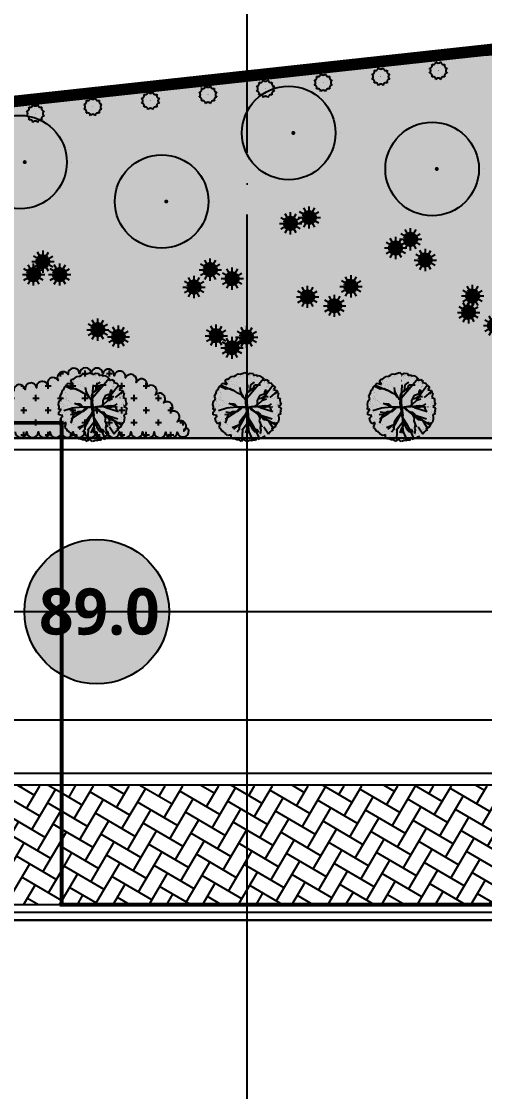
# Model space of a CAD drawing. Header units: millimetres. Extents: x 0 to 190005487, y 0 to 455456909.
# Drawn here: x 143827 to 155826, y 137342 to 165098 of the extents above; entities that cross this region are included whole.
import ezdxf
from ezdxf.enums import TextEntityAlignment as Align
from ezdxf.xclip import XClip

# ---------------------------------------------------------------- set-up
doc = ezdxf.new("R2010")
doc.units = ezdxf.units.MM
doc.header["$LTSCALE"] = 800
doc.header["$MEASUREMENT"] = 0
doc.header["$XCLIPFRAME"] = 0
for name, pattern in [('CEN', [62, 60, -1, 0, -1]), ('DOT2', [0.125, 0, -0.125]), ('HID', [2, 1.1, -0.9]), ('XREF_BASE$0$PHANTOM', [63.5, 31.75, -6.35, 6.35, -6.35, 6.35, -6.35]), ('XREF_BASE$0$PHANTOMX2', [5, 2.5, -0.5, 0.5, -0.5, 0.5, -0.5])]:
    doc.linetypes.add(name, pattern=pattern)
doc.layers.get('0').update_dxf_attribs({"linetype": 'CONTINUOUS'})
doc.layers.get('Defpoints').update_dxf_attribs({"color": 153, "linetype": 'CONTINUOUS'})
for name, color, linetype in [('0-녹지', 71, 'CONTINUOUS'), ('1-1CON', 35, 'CONTINUOUS'), ('_관목_Out', 7, 'CONTINUOUS'), ('_관목_Plant', 76, 'CONTINUOUS'), ('_교목_Plant', 90, 'CONTINUOUS'), ('A-ANNO-TEXT2', 3, 'CONTINUOUS'), ('A-FLOR-PFIX', 6, 'CONTINUOUS'), ('A-조적해치', 8, 'CONTINUOUS'), ('CE-SLOP-FILL', 1, 'CONTINUOUS'), ('CEN', 1, 'CEN'), ('LSMD_CONT_LDREG_41500', 1, 'CONTINUOUS'), ('tc-2', 252, 'CONTINUOUS'), ('TEXT', 6, 'CONTINUOUS'), ('WID', 4, 'CONTINUOUS'), ('XREF_BASE$0$CE_PROPERTY LINE', 2, 'XREF_BASE$0$PHANTOM'), ('XREF_BASE$0$성토옹벽', 6, 'CONTINUOUS'), ('도로레벨', 5, 'CONTINUOUS'), ('사업부지', 7, 'CONTINUOUS'), ('성토옹벽', 6, 'CONTINUOUS'), ('지하2층외벽선', 6, 'CONTINUOUS')]:
    doc.layers.add(name, color=color, linetype=linetype)
doc.styles.add('SH_대대리576', font='NanumGothicBold.ttf')
pattern_1 = [(59.62512505, (-197428128.22, -418529398.62), (-142.83199963, 547.356392), [1200, -400]), (149.62512505, (-197427925.96, -418529053.53), (-142.83199963, 547.356392), [1200, -400])]

# ---------------------------------------------------------------- blocks, each defined once
blk = doc.blocks.new('G$C940A8A8A')
at = {"layer": 'LSMD_CONT_LDREG_41500', "color": 1, "linetype": 'Continuous', "const_width": 300, "flags": 128}
blk.add_lwpolyline([(142885, 66413), (152606, 122087), (144785, 119579), (143421, 121130), (137727, 124230), (130217, 126970), (123087, 133510), (108147, 137630), (87787, 140640), (75957, 139800), (74927, 144400), (66787, 156160), (47607, 165750), (36878, 161359), (29518, 161359), (25251, 162513), (21834, 161660), (14411, 163566), (13684, 162297), (13684, 140689), (13684, 131660)], dxfattribs=at)
blk = doc.blocks.new('현황측량 지적')
at = {"rotation": 14.62512504690287}
blk.add_blockref('G$C940A8A8A', (-38193, -154447), dxfattribs=at)
blk = doc.blocks.new('대지현황레벨1')
at = {"layer": 'Defpoints', "color": 6}
blk.add_lwpolyline([(83289, -54110), (78638, 2214), (71704, -2187), (69992, -1031), (63700, 531), (55741, 1286), (47191, 5814), (31695, 6028), (11235, 3800), (0, 0), (-2158, 4191), (-13004, 13515), (-33984, 17951)], dxfattribs=at)
blk = doc.blocks.new('G$C0DE8C9DA')
at = {"layer": 'A-FLOR-PFIX'}
blk.add_line((91100, 14900), (23700, 14900), dxfattribs=at)
blk = doc.blocks.new('A$C61401735')
at = {"layer": '1-1CON', "color": 251, "linetype": 'Continuous', "elevation": 89000}
blk.add_lwpolyline([(84461, 144671), (84439, 144672)], dxfattribs=at)
at = {"layer": 'CE-SLOP-FILL', "color": 251}
for p, q in [((90438, 145469), (90441, 145448)), ((91034, 145536), (91039, 145494)), ((91631, 145601), (91638, 145540))]:
    blk.add_line(p, q, dxfattribs=at)
at = {"layer": 'CE-SLOP-FILL', "color": 251, "linetype": 'ByBlock', "flags": 128}
blk.add_lwpolyline([(144048, 136424), (143560, 142330), (136626, 137929), (134914, 139085), (128622, 140647), (120664, 141402), (112113, 145930), (96617, 146144), (76157, 143916), (64922, 140116), (62764, 144307), (51919, 153630), (30939, 158067), (16778, 147441), (12496, 138580), (8170, 126494), (4443, 125252), (6722, 116516)], dxfattribs=at)
at = {"layer": 'CE-SLOP-FILL', "color": 251}
for points in [[(89842, 145406), (96617, 146144), (109102, 145971), (114778, 141342), (114778, 141342), (120636, 136563)], [(120636, 136563), (114778, 136563), (111565, 139225), (104604, 144978), (96631, 145687), (89842, 145406)]]:
    blk.add_lwpolyline(points, dxfattribs=at)
blk = doc.blocks.new('A$C53055D6E')
at = {"layer": 'XREF_BASE$0$CE_PROPERTY LINE', "color": 8, "linetype": 'XREF_BASE$0$PHANTOMX2', "ltscale": 3, "flags": 128}
blk.add_lwpolyline([(24653, 158067), (15380, 151109), (8259, 149251), (3838, 149290), (748, 147602), (-6916, 147572), (-7299, 146160), (-1843, 125252), (436, 116516), (2171, 109870), (5326, 104706), (5798, 96717), (3940, 88655), (43, 76541), (81, 64279), (3722, 52297), (8342, 45951), (24954, 35648), (27528, 32946), (33205, 26984), (45785, 19196), (55262, 14961), (63842, 9900), (67943, 799), (71065, 403), (74495, 0), (71416, 11497), (72509, 16027), (80907, 20283), (84381, 29814), (86654, 26118), (86417, 19281), (94182, 16961), (94474, 13223), (94701, 13128), (143072, 50641), (145797, 73715), (141926, 86006), (137274, 142330), (130340, 137929), (128629, 139085), (122336, 140647), (114378, 141402), (105827, 145930), (90331, 146144), (69871, 143916), (58636, 140116), (56478, 144307), (45633, 153630)], close=True, dxfattribs=at)
blk = doc.blocks.new('XREF_BASE$0$A$C5E376D50')
at = {"layer": 'Defpoints', "linetype": 'Continuous', "flags": 128}
blk.add_lwpolyline([(359200, 258788), (354548, 315113), (347614, 310711), (345903, 311867), (339610, 313429), (331652, 314184), (323101, 318712), (307605, 318926), (287145, 316698), (275910, 312898), (273752, 317089), (262907, 326413), (241927, 330849), (227766, 320223), (223487, 311370)], dxfattribs=at)
blk = doc.blocks.new('XREF_BASE$0$A$C3CBC0631')
at = {"layer": 'XREF_BASE$0$CE_PROPERTY LINE', "color": 8, "linetype": 'XREF_BASE$0$PHANTOMX2', "ltscale": 3, "flags": 128}
blk.add_lwpolyline([(24653, 158067), (15380, 151109), (8259, 149251), (3838, 149290), (748, 147602), (-6916, 147572), (-7299, 146160), (-1843, 125252), (436, 116516), (2171, 109870), (5326, 104706), (5798, 96717), (3940, 88655), (43, 76542), (81, 64279), (3722, 52297), (8342, 45951), (24954, 35648), (27528, 32946), (33205, 26984), (45785, 19196), (55262, 14961), (63842, 9900), (67943, 799), (71065, 403), (74495, 0), (71416, 11497), (72509, 16027), (80907, 20283), (84381, 29814), (86654, 26118), (86417, 19281), (94182, 16961), (94474, 13223), (94701, 13128), (143072, 50641), (145797, 73715), (141926, 86006), (137274, 142330), (130340, 137929), (128629, 139085), (122336, 140647), (114378, 141402), (105828, 145930), (90331, 146144), (69871, 143916), (58636, 140116), (56478, 144307), (45633, 153630)], close=True, dxfattribs=at)
blk = doc.blocks.new('TL000015_0')
at = {"color": 0}
for p, q in [((-0.256, 0.634), (-0.223, 0.655)), ((-0.223, 0.655), (-0.182, 0.679)), ((-0.182, 0.679), (-0.138, 0.675)), ((-0.138, 0.675), (-0.079, 0.692)), ((-0.079, 0.692), (-0.042, 0.707)), ((-0.042, 0.707), (0.008, 0.666)), ((0.008, 0.666), (0.058, 0.697)), ((0.058, 0.697), (0.121, 0.686)), ((0.121, 0.686), (0.134, 0.647)), ((0.134, 0.647), (0.177, 0.662)), ((0.177, 0.662), (0.214, 0.642)), ((-0.562, 0.414), (-0.536, 0.436)), ((-0.536, 0.436), (-0.519, 0.466)), ((-0.275, 0.337), (-0.53, 0.447)), ((-0.519, 0.466), (-0.486, 0.49)), ((-0.486, 0.49), (-0.401, 0.463)), ((-0.441, 0.534), (-0.419, 0.573)), ((-0.401, 0.463), (-0.441, 0.534)), ((-0.419, 0.573), (-0.386, 0.575)), ((-0.386, 0.575), (-0.358, 0.59)), ((-0.358, 0.59), (-0.317, 0.629)), ((-0.317, 0.629), (-0.256, 0.634)), ((-0.007, 0.185), (0.344, 0.601)), ((0.011, 0.461), (0, 0.33)), ((0.062, 0.338), (0.079, 0.456)), ((0.079, 0.456), (0.152, 0.515)), ((0.13, 0.387), (0.16, 0.458)), ((0.16, 0.458), (0.275, 0.458)), ((0.214, 0.642), (0.23, 0.649)), ((0.23, 0.649), (0.262, 0.64)), ((0.262, 0.64), (0.304, 0.616)), ((0.304, 0.616), (0.312, 0.601)), ((0.312, 0.601), (0.34, 0.547)), ((0.34, 0.547), (0.386, 0.568)), ((0.386, 0.568), (0.441, 0.534)), ((0.398, 0.291), (0.523, 0.452)), ((0.441, 0.534), (0.423, 0.506)), ((0.423, 0.506), (0.493, 0.49)), ((0.493, 0.49), (0.502, 0.466)), ((0.502, 0.466), (0.567, 0.41)), ((-0.66, 0.227), (-0.63, 0.277)), ((-0.636, 0.172), (-0.66, 0.227)), ((-0.63, 0.277), (-0.61, 0.344)), ((-0.61, 0.344), (-0.584, 0.362)), ((-0.584, 0.362), (-0.562, 0.414)), ((-0.431, 0.373), (-0.541, 0.426)), ((-0.35, 0.38), (-0.431, 0.373)), ((-0.249, 0.328), (-0.35, 0.38)), ((-0.183, 0.292), (-0.249, 0.328)), ((-0.11, 0.253), (-0.183, 0.292)), ((-0.132, 0.338), (-0.142, 0.402)), ((-0.137, 0.324), (-0.076, 0.214)), ((-0.097, 0.228), (-0.132, 0.338)), ((-0.044, 0.179), (-0.097, 0.228)), ((-0.017, 0.235), (0.01, 0.306)), ((-0.009, 0.16), (-0.017, 0.235)), ((0, 0.33), (-0.008, 0.158)), ((0.01, 0.306), (0.062, 0.338)), ((0.04, 0.326), (0.13, 0.387)), ((0.117, 0.332), (0.135, 0.396)), ((0.211, 0.14), (0.268, 0.25)), ((0.268, 0.25), (0.348, 0.275)), ((0.307, 0.196), (0.341, 0.221)), ((0.312, 0.148), (0.398, 0.291)), ((0.341, 0.221), (0.429, 0.223)), ((0.348, 0.275), (0.419, 0.338)), ((0.361, 0.316), (0.388, 0.36)), ((0.363, 0.284), (0.361, 0.316)), ((0.466, 0.204), (0.612, 0.321)), ((0.567, 0.41), (0.536, 0.359)), ((0.536, 0.359), (0.604, 0.34)), ((0.582, 0.281), (0.588, 0.276)), ((0.604, 0.34), (0.615, 0.312)), ((0.615, 0.312), (0.639, 0.281)), ((0.639, 0.281), (0.617, 0.198)), ((-0.689, 0.059), (-0.682, 0.101)), ((-0.68, 0.018), (-0.689, 0.059)), ((-0.686, -0.042), (-0.68, 0.018)), ((-0.682, 0.101), (-0.673, 0.133)), ((-0.673, 0.133), (-0.636, 0.172)), ((-0.203, 0.006), (-0.413, -0.015)), ((-0.208, 0.017), (-0.368, 0.079)), ((-0.254, 0.066), (-0.342, 0.066)), ((-0.215, 0.017), (-0.254, 0.066)), ((-0.076, 0.214), (-0.044, 0.182)), ((0.267, -0.003), (0.19, 0.02)), ((0.192, 0.017), (0.297, 0.03)), ((0.312, 0.148), (0.204, 0.045)), ((0.211, 0.044), (0.211, 0.14)), ((0.228, 0.174), (0.307, 0.196)), ((0.267, -0.003), (0.449, 0.016)), ((0.297, 0.03), (0.358, 0.04)), ((0.312, 0.148), (0.396, 0.174)), ((0.358, 0.04), (0.495, 0.008)), ((0.402, 0.03), (0.461, 0.047)), ((0.461, 0.047), (0.495, 0.071)), ((0.461, 0.01), (0.491, -0.068)), ((0.617, 0.198), (0.671, 0.181)), ((0.629, 0.042), (0.627, 0.039)), ((0.691, 0.068), (0.635, 0.018)), ((0.635, 0.018), (0.689, -0.01)), ((0.671, 0.181), (0.667, 0.157)), ((0.667, 0.157), (0.669, 0.101)), ((0.669, 0.101), (0.691, 0.068)), ((-0.638, -0.038), (-0.686, -0.042)), ((-0.682, -0.095), (-0.638, -0.038)), ((-0.682, -0.147), (-0.682, -0.095)), ((-0.602, -0.161), (-0.682, -0.147)), ((-0.645, -0.219), (-0.602, -0.161)), ((-0.406, -0.014), (-0.58, -0.066)), ((-0.262, -0.123), (-0.45, -0.147)), ((-0.278, -0.133), (-0.443, -0.238)), ((-0.328, -0.112), (-0.428, -0.093)), ((-0.379, -0.144), (-0.418, -0.227)), ((-0.293, -0.088), (-0.379, -0.144)), ((-0.203, -0.09), (-0.293, -0.088)), ((-0.262, -0.123), (-0.278, -0.133)), ((-0.262, -0.123), (-0.138, -0.022)), ((-0.112, -0.012), (-0.203, -0.09)), ((-0.026, -0.149), (-0.173, -0.422)), ((-0.138, -0.022), (-0.123, -0.003)), ((-0.029, -0.144), (-0.093, -0.218)), ((0.014, -0.17), (0.023, -0.261)), ((0.017, -0.199), (0.114, -0.355)), ((0.018, -0.171), (0.047, -0.291)), ((0.111, -0.051), (0.152, -0.083)), ((0.213, -0.129), (0.113, -0.055)), ((0.152, -0.083), (0.226, -0.098)), ((0.199, -0.095), (0.258, -0.218)), ((0.213, -0.129), (0.246, -0.15)), ((0.226, -0.098), (0.25, -0.122)), ((0.239, -0.145), (0.51, -0.229)), ((0.246, -0.15), (0.384, -0.229)), ((0.25, -0.122), (0.295, -0.191)), ((0.267, -0.003), (0.524, -0.08)), ((0.295, -0.191), (0.339, -0.245)), ((0.676, -0.138), (0.633, -0.15)), ((0.633, -0.15), (0.643, -0.202)), ((0.643, -0.202), (0.641, -0.243)), ((0.682, -0.08), (0.671, -0.083)), ((0.671, -0.083), (0.676, -0.138)), ((0.689, -0.01), (0.676, -0.051)), ((0.676, -0.051), (0.682, -0.08)), ((-0.632, -0.286), (-0.645, -0.219)), ((-0.597, -0.334), (-0.632, -0.286)), ((-0.534, -0.306), (-0.597, -0.334)), ((-0.562, -0.406), (-0.534, -0.306)), ((-0.53, -0.434), (-0.562, -0.406)), ((-0.411, -0.223), (-0.443, -0.318)), ((-0.154, -0.352), (-0.301, -0.416)), ((-0.101, -0.289), (-0.273, -0.448)), ((-0.149, -0.298), (-0.156, -0.445)), ((-0.093, -0.218), (-0.149, -0.298)), ((0.022, -0.306), (-0.105, -0.469)), ((0.025, -0.401), (-0.002, -0.443)), ((0.023, -0.261), (0.018, -0.518)), ((0.047, -0.291), (0.025, -0.391)), ((0.025, -0.391), (0.035, -0.497)), ((0.05, -0.316), (0.108, -0.445)), ((0.099, -0.418), (0.199, -0.45)), ((0.114, -0.355), (0.218, -0.562)), ((0.258, -0.218), (0.248, -0.274)), ((0.248, -0.274), (0.299, -0.399)), ((0.275, -0.355), (0.263, -0.418)), ((0.263, -0.418), (0.277, -0.46)), ((0.339, -0.245), (0.434, -0.257)), ((0.342, -0.394), (0.435, -0.535)), ((0.384, -0.229), (0.507, -0.313)), ((0.427, -0.258), (0.534, -0.436)), ((0.49, -0.301), (0.609, -0.323)), ((0.571, -0.402), (0.499, -0.415)), ((0.499, -0.415), (0.515, -0.471)), ((0.507, -0.313), (0.583, -0.368)), ((0.578, -0.365), (0.571, -0.402)), ((0.61, -0.315), (0.578, -0.365)), ((0.63, -0.299), (0.61, -0.315)), ((0.641, -0.243), (0.63, -0.299)), ((-0.501, -0.484), (-0.53, -0.434)), ((-0.473, -0.497), (-0.501, -0.484)), ((-0.438, -0.521), (-0.473, -0.497)), ((-0.429, -0.543), (-0.438, -0.521)), ((-0.386, -0.567), (-0.429, -0.543)), ((-0.321, -0.556), (-0.386, -0.567)), ((-0.323, -0.606), (-0.321, -0.556)), ((-0.295, -0.634), (-0.323, -0.606)), ((-0.249, -0.634), (-0.295, -0.634)), ((-0.208, -0.656), (-0.249, -0.634)), ((-0.156, -0.445), (-0.198, -0.502)), ((-0.069, -0.643), (-0.112, -0.689)), ((-0.092, -0.452), (-0.102, -0.682)), ((-0.005, -0.689), (-0.069, -0.643)), ((-0.002, -0.443), (-0.034, -0.516)), ((0.035, -0.497), (0.091, -0.617)), ((0.091, -0.617), (0.091, -0.666)), ((0.108, -0.445), (0.162, -0.502)), ((0.197, -0.616), (0.162, -0.667)), ((0.236, -0.647), (0.197, -0.616)), ((0.199, -0.45), (0.233, -0.507)), ((0.218, -0.562), (0.25, -0.642)), ((0.258, -0.628), (0.236, -0.647)), ((0.301, -0.626), (0.258, -0.628)), ((0.277, -0.46), (0.268, -0.536)), ((0.317, -0.602), (0.301, -0.626)), ((0.343, -0.597), (0.317, -0.602)), ((0.367, -0.584), (0.343, -0.597)), ((0.467, -0.497), (0.432, -0.545)), ((0.493, -0.469), (0.467, -0.497)), ((0.515, -0.471), (0.493, -0.469)), ((-0.197, -0.656), (-0.208, -0.656)), ((-0.145, -0.663), (-0.197, -0.656)), ((-0.112, -0.689), (-0.145, -0.663)), ((0.023, -0.682), (-0.005, -0.689)), ((0.053, -0.673), (0.023, -0.682)), ((0.088, -0.68), (0.053, -0.673)), ((0.11, -0.663), (0.088, -0.68)), ((0.162, -0.667), (0.11, -0.663))]:
    blk.add_line(p, q, dxfattribs=at)
blk.add_lwpolyline([(0.077, 0.002), (0.077, -0.004), (0.096, -0.035), (0.118, -0.05), (0.109, -0.06), (0.08, -0.038), (0.056, -0.006), (0.014, -0.014), (0.014, -0.054), (0.026, -0.167), (0.005, -0.173), (0.002, -0.124), (-0.007, -0.132), (-0.018, -0.158), (-0.03, -0.145), (-0.001, -0.088), (-0.008, -0.014), (-0.026, -0.011), (-0.074, -0.004), (-0.109, -0.003), (-0.178, -0.004), (-0.214, 0.011), (-0.203, 0.022), (-0.181, 0.009), (-0.098, 0.011), (-0.033, 0.012), (-0.02, 0.019), (-0.023, 0.107), (-0.021, 0.144), (-0.049, 0.173), (-0.042, 0.185), (-0.025, 0.162), (-0.004, 0.157), (-0.007, 0.104), (0.003, 0.028), (0.017, 0.006), (0.093, 0.016), (0.181, 0.031), (0.203, 0.052), (0.206, 0.035), (0.192, 0.025), (0.187, 0.015)], close=True)
at = {"layer": 'tc-2', "linetype": 'DOT2'}
for p, q in [((-0.223, 0.514), (-0.222, 0.657)), ((-0.154, 0.361), (-0.167, 0.673)), ((0.011, 0.461), (-0.095, 0.687)), ((0.011, 0.461), (-0.005, 0.693)), ((0.005, 0.546), (0.062, 0.69)), ((0.05, 0.598), (0.059, 0.701)), ((0.146, 0.478), (0.09, 0.687)), ((0.135, 0.396), (0.174, 0.67)), ((-0.485, 0.409), (-0.471, 0.443)), ((-0.471, 0.443), (-0.383, 0.458)), ((-0.365, 0.475), (-0.426, 0.505)), ((-0.248, 0.335), (-0.424, 0.549)), ((-0.385, 0.519), (-0.373, 0.524)), ((-0.383, 0.458), (-0.385, 0.519)), ((-0.373, 0.524), (-0.287, 0.463)), ((-0.331, 0.436), (-0.352, 0.597)), ((-0.311, 0.534), (-0.316, 0.625)), ((-0.247, 0.458), (-0.311, 0.534)), ((-0.254, 0.434), (-0.308, 0.451)), ((-0.287, 0.463), (-0.269, 0.59)), ((-0.137, 0.324), (-0.277, 0.633)), ((-0.269, 0.59), (-0.172, 0.613)), ((-0.205, 0.444), (-0.254, 0.434)), ((-0.178, 0.434), (-0.247, 0.458)), ((-0.142, 0.402), (-0.178, 0.434)), ((-0.172, 0.613), (-0.157, 0.636)), ((-0.137, 0.39), (-0.171, 0.475)), ((-0.157, 0.636), (-0.115, 0.628)), ((-0.115, 0.628), (-0.071, 0.646)), ((-0.071, 0.646), (0.002, 0.646)), ((0.002, 0.646), (0.005, 0.65)), ((0.005, 0.65), (0.039, 0.631)), ((0.039, 0.631), (0.058, 0.646)), ((0.094, 0.532), (0.05, 0.598)), ((0.058, 0.646), (0.063, 0.643)), ((0.063, 0.643), (0.077, 0.595)), ((0.077, 0.595), (0.141, 0.614)), ((0.121, 0.493), (0.094, 0.532)), ((0.141, 0.614), (0.184, 0.597)), ((0.152, 0.515), (0.27, 0.63)), ((0.158, 0.561), (0.245, 0.647)), ((0.184, 0.597), (0.202, 0.601)), ((0.194, 0.423), (0.437, 0.536)), ((0.202, 0.601), (0.26, 0.581)), ((0.26, 0.581), (0.298, 0.536)), ((0.275, 0.458), (0.388, 0.505)), ((0.298, 0.536), (0.331, 0.54)), ((0.331, 0.54), (0.345, 0.513)), ((0.345, 0.513), (0.414, 0.48)), ((0.388, 0.505), (0.407, 0.549)), ((0.397, 0.419), (0.427, 0.451)), ((0.403, 0.4), (0.461, 0.515)), ((0.414, 0.48), (0.425, 0.47)), ((0.414, 0.422), (0.501, 0.477)), ((0.425, 0.47), (0.425, 0.431)), ((0.427, 0.451), (0.444, 0.5)), ((-0.536, 0.211), (-0.632, 0.286)), ((-0.544, 0.217), (-0.608, 0.333)), ((-0.604, 0.277), (-0.563, 0.335)), ((-0.571, 0.18), (-0.604, 0.277)), ((-0.543, 0.309), (-0.587, 0.348)), ((-0.563, 0.335), (-0.541, 0.298)), ((-0.514, 0.27), (-0.543, 0.309)), ((-0.541, 0.298), (-0.519, 0.397)), ((-0.524, 0.191), (-0.514, 0.27)), ((-0.519, 0.397), (-0.485, 0.409)), ((-0.137, 0.324), (-0.275, 0.337)), ((0.37, 0.245), (0.403, 0.4)), ((0.388, 0.36), (0.397, 0.419)), ((0.388, 0.275), (0.596, 0.351)), ((0.396, 0.174), (0.634, 0.274)), ((0.419, 0.338), (0.449, 0.39)), ((0.424, 0.223), (0.508, 0.189)), ((0.425, 0.431), (0.51, 0.364)), ((0.429, 0.223), (0.522, 0.24)), ((0.449, 0.39), (0.527, 0.429)), ((0.51, 0.364), (0.523, 0.349)), ((0.523, 0.349), (0.517, 0.319)), ((0.517, 0.319), (0.582, 0.281)), ((0.522, 0.24), (0.569, 0.277)), ((0.527, 0.429), (0.535, 0.431)), ((0.563, 0.177), (0.651, 0.23)), ((0.569, 0.277), (0.625, 0.292)), ((0.588, 0.276), (0.575, 0.213)), ((-0.446, 0.109), (-0.69, 0.065)), ((-0.531, 0.142), (-0.68, 0.134)), ((-0.651, 0.074), (-0.673, 0.074)), ((-0.555, 0.151), (-0.661, 0.207)), ((-0.583, 0.064), (-0.651, 0.074)), ((-0.635, 0.057), (-0.617, 0.076)), ((-0.614, 0.015), (-0.635, 0.057)), ((-0.534, 0.167), (-0.634, 0.201)), ((-0.585, 0.025), (-0.634, -0.005)), ((-0.63, -0.042), (-0.614, 0.015)), ((-0.625, 0.128), (-0.621, 0.15)), ((-0.624, 0.122), (-0.625, 0.128)), ((-0.617, 0.076), (-0.624, 0.122)), ((-0.621, 0.15), (-0.571, 0.18)), ((-0.499, 0.044), (-0.585, 0.025)), ((-0.56, 0.03), (-0.583, 0.064)), ((-0.368, 0.079), (-0.555, 0.151)), ((-0.472, 0.119), (-0.536, 0.211)), ((-0.494, 0.142), (-0.534, 0.167)), ((-0.489, 0.137), (-0.524, 0.191)), ((-0.365, 0.02), (-0.499, 0.044)), ((-0.421, 0.076), (-0.494, 0.142)), ((-0.342, 0.066), (-0.421, 0.076)), ((-0.303, 0.066), (-0.365, 0.02)), ((0.441, 0.193), (0.671, 0.163)), ((0.449, 0.016), (0.69, -0.001)), ((0.495, 0.071), (0.589, 0.069)), ((0.495, 0.008), (0.591, 0.022)), ((0.508, 0.189), (0.554, 0.204)), ((0.519, 0.011), (0.685, 0.087)), ((0.538, 0.01), (0.687, -0.067)), ((0.554, 0.204), (0.635, 0.186)), ((0.575, 0.213), (0.602, 0.174)), ((0.589, 0.069), (0.63, 0.086)), ((0.591, 0.022), (0.682, -0.034)), ((0.627, 0.039), (0.593, 0.02)), ((0.593, 0.02), (0.608, -0.06)), ((0.602, 0.174), (0.615, 0.128)), ((0.615, 0.128), (0.603, 0.094)), ((0.603, 0.094), (0.629, 0.042)), ((0.63, 0.086), (0.664, 0.106)), ((-0.413, -0.015), (-0.692, -0.017)), ((-0.58, -0.066), (-0.686, -0.092)), ((-0.634, -0.005), (-0.673, -0.009)), ((-0.527, -0.05), (-0.673, -0.161)), ((-0.58, -0.11), (-0.673, -0.11)), ((-0.45, -0.147), (-0.662, -0.201)), ((-0.64, -0.106), (-0.63, -0.042)), ((-0.539, -0.152), (-0.64, -0.106)), ((-0.454, -0.148), (-0.633, -0.278)), ((-0.6, -0.193), (-0.595, -0.179)), ((-0.588, -0.201), (-0.6, -0.193)), ((-0.595, -0.179), (-0.539, -0.152)), ((-0.571, -0.26), (-0.588, -0.201)), ((-0.524, -0.095), (-0.58, -0.11)), ((-0.357, -0.184), (-0.563, -0.401)), ((-0.428, -0.093), (-0.524, -0.095)), ((-0.316, -0.158), (-0.392, -0.343)), ((0.213, -0.129), (0.342, -0.394)), ((0.483, -0.067), (0.582, -0.147)), ((0.491, -0.068), (0.603, -0.093)), ((0.524, -0.08), (0.679, -0.122)), ((0.545, -0.118), (0.582, -0.21)), ((0.617, -0.106), (0.56, -0.181)), ((0.56, -0.181), (0.58, -0.211)), ((0.58, -0.211), (0.58, -0.243)), ((0.582, -0.147), (0.658, -0.205)), ((0.582, -0.21), (0.64, -0.257)), ((0.603, -0.093), (0.65, -0.144)), ((0.608, -0.06), (0.617, -0.106)), ((-0.597, -0.257), (-0.627, -0.269)), ((-0.443, -0.238), (-0.602, -0.34)), ((-0.509, -0.24), (-0.597, -0.257)), ((-0.47, -0.289), (-0.592, -0.311)), ((-0.569, -0.28), (-0.571, -0.26)), ((-0.534, -0.291), (-0.569, -0.28)), ((-0.524, -0.346), (-0.534, -0.291)), ((-0.531, -0.36), (-0.524, -0.346)), ((-0.521, -0.388), (-0.531, -0.36)), ((-0.434, -0.458), (-0.521, -0.388)), ((-0.453, -0.269), (-0.509, -0.24)), ((-0.489, -0.347), (-0.499, -0.455)), ((-0.392, -0.343), (-0.497, -0.48)), ((-0.443, -0.318), (-0.489, -0.347)), ((-0.418, -0.227), (-0.47, -0.289)), ((-0.389, -0.337), (-0.434, -0.537)), ((-0.173, -0.422), (-0.329, -0.607)), ((-0.301, -0.416), (-0.311, -0.48)), ((0.143, -0.413), (0.148, -0.673)), ((0.289, -0.286), (0.298, -0.471)), ((0.299, -0.399), (0.346, -0.418)), ((0.335, -0.38), (0.498, -0.476)), ((0.346, -0.418), (0.39, -0.467)), ((0.434, -0.257), (0.557, -0.294)), ((0.453, -0.423), (0.451, -0.441)), ((0.526, -0.343), (0.453, -0.346)), ((0.453, -0.346), (0.453, -0.423)), ((0.51, -0.229), (0.628, -0.284)), ((0.529, -0.335), (0.526, -0.343)), ((0.542, -0.287), (0.529, -0.335)), ((0.576, -0.275), (0.542, -0.287)), ((0.557, -0.294), (0.593, -0.333)), ((0.58, -0.243), (0.576, -0.275)), ((-0.391, -0.514), (-0.443, -0.516)), ((-0.34, -0.478), (-0.434, -0.458)), ((-0.403, -0.548), (-0.34, -0.478)), ((-0.302, -0.556), (-0.403, -0.548)), ((-0.311, -0.48), (-0.391, -0.514)), ((-0.273, -0.448), (-0.383, -0.574)), ((-0.232, -0.582), (-0.302, -0.556)), ((-0.228, -0.487), (-0.276, -0.632)), ((-0.225, -0.578), (-0.259, -0.634)), ((-0.117, -0.499), (-0.249, -0.644)), ((-0.169, -0.584), (-0.232, -0.582)), ((-0.198, -0.502), (-0.225, -0.578)), ((-0.105, -0.469), (-0.184, -0.665)), ((-0.183, -0.489), (-0.161, -0.578)), ((-0.119, -0.618), (-0.169, -0.584)), ((-0.161, -0.578), (-0.129, -0.651)), ((-0.044, -0.616), (-0.119, -0.618)), ((-0.003, -0.643), (-0.044, -0.616)), ((-0.034, -0.516), (-0.039, -0.602)), ((-0.039, -0.602), (-0.039, -0.654)), ((0.036, -0.61), (-0.003, -0.643)), ((0.018, -0.518), (0.014, -0.689)), ((0.018, -0.518), (0.084, -0.684)), ((0.098, -0.571), (0.036, -0.61)), ((0.154, -0.61), (0.098, -0.571)), ((0.188, -0.604), (0.154, -0.61)), ((0.162, -0.502), (0.174, -0.58)), ((0.168, -0.462), (0.279, -0.546)), ((0.174, -0.58), (0.223, -0.624)), ((0.215, -0.597), (0.188, -0.604)), ((0.218, -0.572), (0.215, -0.597)), ((0.271, -0.515), (0.218, -0.572)), ((0.233, -0.507), (0.28, -0.556)), ((0.268, -0.536), (0.265, -0.57)), ((0.265, -0.57), (0.27, -0.617)), ((0.343, -0.534), (0.271, -0.515)), ((0.279, -0.546), (0.322, -0.609)), ((0.28, -0.556), (0.339, -0.578)), ((0.298, -0.471), (0.35, -0.593)), ((0.347, -0.469), (0.343, -0.534)), ((0.432, -0.545), (0.347, -0.469)), ((0.347, -0.469), (0.367, -0.584)), ((0.372, -0.472), (0.347, -0.469)), ((0.424, -0.446), (0.372, -0.472)), ((0.39, -0.467), (0.424, -0.524)), ((0.451, -0.441), (0.424, -0.446))]:
    blk.add_line(p, q, dxfattribs=at)
blk = doc.blocks.new('TE000017_0')
for p, q in [((0.386, -0.104), (-0.386, 0.104)), ((-0.386, -0.104), (0.386, 0.104)), ((0.283, -0.283), (-0.283, 0.283)), ((-0.283, -0.283), (0.283, 0.283)), ((-0.104, -0.386), (0.104, 0.386)), ((0.104, -0.386), (-0.104, 0.386))]:
    blk.add_line(p, q)
at = {"layer": 'tc-2'}
for p, q in [((0, -0.6), (0, 0.6)), ((-0.6, 0), (0.6, 0)), ((-0.52, -0.3), (0.52, 0.3)), ((0.52, -0.3), (-0.52, 0.3)), ((0.3, -0.52), (-0.3, 0.52)), ((-0.3, -0.52), (0.3, 0.52))]:
    blk.add_line(p, q, dxfattribs=at)
blk = doc.blocks.new('TE000013_0')
at = {"const_width": 0.0239}
blk.add_lwpolyline([(-0.012, 0, 1), (0.012, 0, 1)], format="xyb", close=True, dxfattribs=at)
at = {"color": 0}
for centre, start, end in [((-0.727, 0.42), 270.56118, 29.43882), ((-0.839, 0), 300.56118, 59.43882), ((-0.42, 0.727), 240.56118, 359.43882), ((0, 0.839), 210.56118, 329.43882), ((0.42, 0.727), 180.56118, 299.43882), ((0.727, 0.42), 150.56118, 269.43882), ((0.839, 0), 120.56118, 239.43882), ((-0.727, -0.42), 330.56118, 89.43882), ((-0.42, -0.727), 0.56118, 119.43882), ((0, -0.839), 30.56118, 149.43882), ((0.42, -0.727), 60.56118, 179.43882), ((0.727, -0.42), 90.56118, 209.43882)]:
    blk.add_arc(centre, 0.225, start, end, dxfattribs=at)
blk = doc.blocks.new('TL000074_0')
at = {"const_width": 0.0211}
blk.add_lwpolyline([(-0.011, 0, 1), (0.011, 0, 1)], format="xyb", close=True, dxfattribs=at)
at = {"color": 0}
blk.add_circle((-0.05, 0), 0.505, dxfattribs=at)
at = {"layer": 'tc-2', "linetype": 'DOT2'}
blk.add_circle((0, 0), 0.505, dxfattribs=at)
blk = doc.blocks.new('G$CBD6E5784')
at = {"layer": '0-녹지'}
h = blk.add_hatch(color=256, dxfattribs=at)
h.dxf.hatch_style = 1
edge = h.paths.add_edge_path()
edge.add_line((7794, 201355), (7902, 200937))
edge.add_line((7902, 200937), (11057, 195774))
edge.add_line((11057, 195774), (11530, 187784))
edge.add_line((11530, 187784), (9671, 179723))
edge.add_line((9671, 179723), (5774, 167609))
edge.add_line((5774, 167609), (5813, 155347))
edge.add_line((5813, 155347), (9453, 143365))
edge.add_line((9453, 143365), (14073, 137018))
edge.add_line((14073, 137018), (30686, 126716))
edge.add_line((30686, 126716), (33260, 124014))
edge.add_line((33260, 124014), (38937, 118052))
edge.add_line((38937, 118052), (51516, 110264))
edge.add_line((51516, 110264), (60993, 106028))
edge.add_line((60993, 106028), (69573, 100968))
edge.add_line((69573, 100968), (73674, 91866))
edge.add_line((73674, 91866), (80226, 91068))
edge.add_line((80226, 91068), (77147, 102565))
edge.add_line((77147, 102565), (78239, 107093))
edge.add_line((78239, 107093), (86638, 111351))
edge.add_line((86638, 111351), (90112, 120882))
edge.add_line((90112, 120882), (92385, 117186))
edge.add_line((92385, 117186), (92148, 110349))
edge.add_line((92148, 110349), (99913, 108028))
edge.add_line((99913, 108028), (100206, 104291))
edge.add_line((100206, 104291), (100433, 104196))
edge.add_line((100433, 104196), (148803, 141709))
edge.add_line((148803, 141709), (151529, 164783))
edge.add_line((151529, 164783), (147657, 177073))
edge.add_line((147657, 177073), (143006, 233398))
edge.add_line((143006, 233398), (136071, 228996))
edge.add_line((136071, 228996), (134360, 230153))
edge.add_line((134360, 230153), (128068, 231715))
edge.add_line((128068, 231715), (120109, 232470))
edge.add_line((120109, 232470), (111559, 236997))
edge.add_line((111559, 236997), (96063, 237212))
edge.add_line((96063, 237212), (75602, 234983))
edge.add_line((75602, 234983), (64368, 231184))
edge.add_line((64368, 231184), (62206, 235371))
edge.add_line((62206, 235371), (61557, 235935))
edge.add_line((61557, 235935), (61356, 235701))
edge.add_line((61356, 235701), (60704, 234943))
edge.add_line((60704, 234943), (50766, 243492))
edge.add_line((50766, 243492), (30689, 247737))
edge.add_line((30689, 247737), (21282, 240661))
edge.add_line((21282, 240661), (14344, 238855))
edge.add_line((14344, 238855), (6649, 237166))
edge.add_line((6649, 237166), (383, 235672))
edge.add_line((383, 235672), (5488, 216157))
edge.add_line((5488, 216157), (4209, 215824))
edge.add_arc((5432, 220089), 4437, 254.0004, 277.3556)
edge.add_arc((5864, 216679), 1000, 277.8144, 14.3903)
edge.add_line((6833, 216928), (2247, 234509))
edge.add_line((2247, 234509), (18317, 238709))
edge.add_line((18317, 238709), (19275, 235027))
edge.add_line((19275, 235027), (21895, 235027))
edge.add_arc((21895, 236527), 1500, 270, 0)
edge.add_line((23395, 236527), (23395, 240227))
edge.add_line((23395, 240227), (52195, 240227))
edge.add_line((52195, 240227), (52195, 236527))
edge.add_arc((53695, 236527), 1500, 180, 270)
edge.add_line((53695, 235027), (54095, 235027))
edge.add_line((54095, 235027), (54095, 229027))
edge.add_line((54095, 229027), (39995, 229027))
edge.add_arc((39995, 227527), 1500, 90, 180)
edge.add_line((38495, 227527), (38495, 227027))
edge.add_line((38495, 227027), (59470, 227027))
edge.add_line((59470, 227027), (59470, 226827))
edge.add_line((59470, 226827), (38495, 226827))
edge.add_line((38495, 226827), (38495, 226627))
edge.add_line((38495, 226627), (121303, 226628))
edge.add_line((121303, 226628), (114220, 232406))
edge.add_line((114220, 232406), (114852, 233181))
edge.add_line((114852, 233181), (121660, 227628))
edge.add_line((121660, 227628), (140456, 227628))
edge.add_line((140456, 227628), (140492, 199427))
edge.add_line((140492, 199427), (140695, 199427))
edge.add_line((140695, 199427), (140692, 164123))
edge.add_line((140692, 164123), (147022, 164123))
edge.add_line((147022, 164123), (147022, 154032))
edge.add_line((147022, 154032), (140692, 154032))
edge.add_line((140692, 154032), (140692, 141223))
edge.add_line((140692, 141223), (136295, 141223))
edge.add_line((136295, 141223), (136295, 137377))
edge.add_line((136295, 137377), (135545, 136769))
edge.add_line((135545, 136769), (136187, 135930))
edge.add_line((136187, 135930), (120231, 122973))
edge.add_line((120231, 122973), (112105, 117640))
edge.add_line((112105, 117640), (96105, 117631))
edge.add_line((96105, 117631), (96105, 122820))
edge.add_line((96105, 122820), (95679, 122819))
edge.add_arc((95679, 109319), 13500, 90, 149.8113)
edge.add_arc((68883, 124908), 17500, 296.8893, 329.8113, ccw=False)
edge.add_arc((68883, 124908), 17500, 238.204, 296.8893, ccw=False)
edge.add_line((59663, 110034), (27535, 129951))
edge.add_arc((43079, 155024), 29500, 180, 238.204, ccw=False)
edge.add_line((13579, 155024), (13579, 193300))
edge.add_arc((5079, 193300), 8500, 360, 71.3731)
at = {"layer": '_관목_Plant'}
h = blk.add_hatch(dxfattribs=at)
h.set_pattern_fill('CROSS', color=256, scale=50, style=0)
h.set_pattern_definition([(0, (-2432070.78, 1199904.32), (317.5, 317.5), [158.75, -476.25]), (90, (-2431991.4, 1199824.95), (-317.5, 317.5), [158.75, -476.25])])
edge = h.paths.add_edge_path()
edge.add_arc((83370, 226932), 150, 305.4796, 125.4796)
edge.add_arc((83195, 227176), 150, 305.4796, 125.4796)
edge.add_arc((83021, 227421), 150, 305.4796, 125.4796)
edge.add_arc((82825, 227646), 150, 316.6333, 136.6333)
edge.add_arc((82607, 227852), 150, 316.6333, 136.6333)
edge.add_arc((82360, 228015), 150, 336.5191, 156.5191)
edge.add_arc((82085, 228134), 150, 336.5191, 156.5191)
edge.add_arc((81800, 228219), 150, 350.4507, 170.4507)
edge.add_arc((81504, 228269), 150, 350.4507, 170.4507)
edge.add_arc((81206, 228297), 150, 358.8667, 178.8667)
edge.add_arc((80906, 228302), 150, 358.8667, 178.8667)
edge.add_arc((80607, 228292), 150, 5.2873, 185.2873)
edge.add_arc((80328, 228202), 150, 30.3101, 210.3101)
edge.add_arc((80069, 228051), 150, 30.3101, 210.3101)
edge.add_arc((79791, 227953), 150, 8.3327, 188.3327)
edge.add_arc((79494, 227910), 150, 8.1539, 188.1539)
edge.add_arc((79197, 227868), 150, 8.1539, 188.1539)
edge.add_arc((78899, 227859), 150, 355.1184, 175.1184)
edge.add_arc((78600, 227885), 150, 355.1184, 175.1184)
edge.add_arc((78307, 227941), 150, 343.3037, 163.3037)
edge.add_arc((78026, 228043), 150, 336.6254, 156.6254)
edge.add_arc((77750, 228162), 150, 336.6254, 156.6254)
edge.add_arc((77471, 228270), 150, 341.312, 161.312)
edge.add_arc((77181, 228345), 150, 349.7372, 169.7372)
edge.add_arc((76884, 228381), 150, 356.4374, 176.4374)
edge.add_arc((76584, 228399), 150, 356.4374, 176.4374)
edge.add_arc((76285, 228396), 150, 4.6752, 184.6752)
edge.add_arc((75986, 228372), 150, 4.6752, 184.6752)
edge.add_arc((75697, 228305), 150, 21.1698, 201.1698)
edge.add_arc((75417, 228197), 150, 21.1698, 201.1698)
edge.add_arc((75138, 228086), 150, 22.4806, 202.4806)
edge.add_arc((74858, 227980), 150, 18.5779, 198.5779)
edge.add_arc((74573, 227885), 150, 18.5779, 198.5779)
edge.add_arc((74283, 227814), 150, 8.7033, 188.7033)
edge.add_arc((73986, 227774), 150, 6.9214, 186.9214)
edge.add_arc((73688, 227736), 150, 7.6107, 187.6107)
edge.add_arc((73389, 227721), 150, 357.908, 177.908)
edge.add_arc((73090, 227732), 150, 357.908, 177.908)
edge.add_arc((72790, 227736), 150, 0.5345, 180.5345)
edge.add_arc((72492, 227760), 150, 350.2408, 170.2408)
edge.add_arc((72196, 227811), 150, 350.2408, 170.2408)
edge.add_arc((71920, 227915), 150, 328.6898, 148.6898)
edge.add_arc((71665, 228071), 150, 328.2251, 148.2251)
edge.add_arc((71410, 228229), 150, 328.2251, 148.2251)
edge.add_arc((71159, 228395), 150, 324.8575, 144.8575)
edge.add_arc((70888, 228501), 150, 352.3846, 172.3846)
edge.add_arc((70591, 228541), 150, 352.3846, 172.3846)
edge.add_arc((70292, 228557), 150, 1.4559, 181.4559)
edge.add_arc((69995, 228525), 150, 10.6011, 190.6011)
edge.add_arc((69700, 228470), 150, 10.6011, 190.6011)
edge.add_arc((69415, 228382), 150, 23.7941, 203.7941)
edge.add_arc((69139, 228266), 150, 21.7852, 201.7852)
edge.add_arc((68860, 228155), 150, 21.7852, 201.7852)
edge.add_arc((68585, 228035), 150, 25.2274, 205.2274)
edge.add_arc((68325, 227887), 150, 34.2658, 214.2658)
edge.add_arc((68077, 227718), 150, 34.2658, 214.2658)
edge.add_arc((67834, 227543), 150, 37.0919, 217.0919)
edge.add_arc((67595, 227362), 150, 37.0919, 217.0919)
edge.add_arc((67355, 227181), 150, 37.0919, 217.0919)
edge.add_arc((67312, 226961), 150, 120.5295, 300.5295)
edge.add_arc((67538, 226825), 150, 177.2031, 357.2031)
edge.add_arc((67838, 226817), 150, 179.8861, 359.8861)
edge.add_arc((68138, 226817), 150, 179.8861, 359.8861)
edge.add_arc((68438, 226816), 150, 179.8861, 359.8861)
edge.add_arc((68738, 226815), 150, 179.8861, 359.8861)
edge.add_arc((69038, 226815), 150, 179.8861, 359.8861)
edge.add_arc((69338, 226814), 150, 179.8861, 359.8861)
edge.add_arc((69638, 226814), 150, 179.8861, 359.8861)
edge.add_arc((69938, 226813), 150, 179.8861, 359.8861)
edge.add_arc((70238, 226812), 150, 179.8861, 359.8861)
edge.add_arc((70538, 226812), 150, 179.8861, 359.8861)
edge.add_arc((70838, 226811), 150, 179.8861, 359.8861)
edge.add_arc((71138, 226811), 150, 179.8861, 359.8861)
edge.add_arc((71438, 226810), 150, 179.8861, 359.8861)
edge.add_arc((71738, 226809), 150, 179.8861, 359.8861)
edge.add_arc((72038, 226809), 150, 179.8861, 359.8861)
edge.add_arc((72338, 226808), 150, 179.8861, 359.8861)
edge.add_arc((72638, 226808), 150, 179.8861, 359.8861)
edge.add_arc((72938, 226807), 150, 179.8861, 359.8861)
edge.add_arc((73238, 226806), 150, 179.8861, 359.8861)
edge.add_arc((73538, 226806), 150, 179.8861, 359.8861)
edge.add_arc((73838, 226805), 150, 179.8861, 359.8861)
edge.add_arc((74138, 226805), 150, 179.8861, 359.8861)
edge.add_arc((74438, 226804), 150, 179.8861, 359.8861)
edge.add_arc((74738, 226803), 150, 179.8861, 359.8861)
edge.add_arc((75038, 226803), 150, 179.8861, 359.8861)
edge.add_arc((75338, 226802), 150, 179.8861, 359.8861)
edge.add_arc((75638, 226802), 150, 179.8861, 359.8861)
edge.add_arc((75938, 226801), 150, 179.8861, 359.8861)
edge.add_arc((76238, 226800), 150, 179.8861, 359.8861)
edge.add_arc((76538, 226800), 150, 179.8861, 359.8861)
edge.add_arc((76838, 226799), 150, 179.8861, 359.8861)
edge.add_arc((77138, 226799), 150, 179.8861, 359.8861)
edge.add_arc((77438, 226798), 150, 179.8861, 359.8861)
edge.add_arc((77738, 226797), 150, 179.8861, 359.8861)
edge.add_arc((78038, 226797), 150, 179.8861, 359.8861)
edge.add_arc((78338, 226796), 150, 179.8861, 359.8861)
edge.add_arc((78638, 226796), 150, 179.8861, 359.8861)
edge.add_arc((78938, 226795), 150, 179.8861, 359.8861)
edge.add_arc((79238, 226794), 150, 179.8861, 359.8861)
edge.add_arc((79538, 226794), 150, 179.8861, 359.8861)
edge.add_arc((79838, 226793), 150, 179.8861, 359.8861)
edge.add_arc((80138, 226793), 150, 179.8861, 359.8861)
edge.add_arc((80438, 226792), 150, 179.8861, 359.8861)
edge.add_arc((80738, 226791), 150, 179.8861, 359.8861)
edge.add_arc((81038, 226791), 150, 179.8861, 359.8861)
edge.add_arc((81338, 226790), 150, 179.8861, 359.8861)
edge.add_arc((81638, 226790), 150, 179.8861, 359.8861)
edge.add_arc((81938, 226789), 150, 179.8861, 359.8861)
edge.add_arc((82238, 226788), 150, 179.8861, 359.8861)
edge.add_arc((82538, 226788), 150, 179.8861, 359.8861)
edge.add_arc((82838, 226787), 150, 179.8861, 359.8861)
edge.add_arc((83138, 226787), 150, 179.8861, 359.8861)
edge.add_arc((83436, 226807), 150, 187.9668, 7.9668)
edge.add_arc((83521, 226819), 64.7, 7.9668, 187.9668)
at = {"layer": '_관목_Out'}
blk.add_lwpolyline([(79088, 226795, 1), (79388, 226794, 1), (79688, 226794, 1), (79988, 226793, 1), (80288, 226792, 1), (80588, 226792, 1), (80888, 226791, 1), (81188, 226791, 1), (81488, 226790, 1), (81788, 226789, 1), (82088, 226789, 1), (82388, 226788, 1), (82688, 226788, 1), (82988, 226787, 1), (83288, 226786, 1), (83288, 226786, 1), (83585, 226828, 1), (83457, 226810, 1), (83282, 227054, 1), (83108, 227299, 1), (82934, 227543, 1), (82934, 227543, 1), (82716, 227749, 1), (82498, 227955, 1), (82498, 227955, 1), (82223, 228074, 1), (81948, 228194, 1), (81948, 228194, 1), (81652, 228244, 1), (81356, 228294, 1), (81356, 228294, 1), (81056, 228299, 1), (80756, 228305, 1), (80756, 228305, 1), (80457, 228278, 1), (80457, 228278, 1), (80198, 228126, 1), (79939, 227975, 1), (79939, 227975, 1), (79643, 227931, 1), (79643, 227931, 1), (79346, 227889, 1), (79049, 227846, 1)], format="xyb", dxfattribs=at)
at = {"layer": '_교목_Plant'}
for name, p, xscale, yscale, zscale in [('TE000013_0', (88558, 236004), 320.0000000000001, 320.0000000000001, 320.0000000000001), ('TE000013_0', (90050, 236160), 320.0000000000001, 320.0000000000001, 320.0000000000001), ('TE000013_0', (87066, 235848), 320.0000000000001, 320.0000000000001, 320.0000000000001), ('TE000013_0', (84082, 235536), 320.0000000000001, 320.0000000000001, 320.0000000000001), ('TL000074_0', (86294, 234544), 2400, 2400, 2400), ('TE000013_0', (85574, 235692), 320.0000000000001, 320.0000000000001, 320.0000000000001), ('TE000013_0', (81099, 235224), 320.0000000000001, 320.0000000000001, 320.0000000000001), ('TE000013_0', (82591, 235380), 320.0000000000001, 320.0000000000001, 320.0000000000001), ('TE000013_0', (79609, 235048), 320.0000000000001, 320.0000000000001, 320.0000000000001), ('TL000074_0', (79335, 233787), 2400, 2400, 2400), ('TL000074_0', (90010, 233610), 2400, 2400, 2400), ('TL000074_0', (83002, 232766), 2400, 2400, 2400), ('TE000017_0', (86707, 232351), 480, 480, 480), ('TE000017_0', (86222, 232199), 480, 480, 480), ('TE000017_0', (89331, 231787), 480, 480, 480), ('TE000017_0', (88948, 231560), 480, 480, 480), ('TE000017_0', (79810, 231206), 480, 480, 480), ('TE000017_0', (89715, 231248), 480, 480, 480), ('TE000017_0', (84141, 230996), 480, 480, 480), ('TE000017_0', (79564, 230872), 480, 480, 480), ('TE000017_0', (80243, 230872), 480, 480, 480), ('TE000017_0', (84712, 230766), 480, 480, 480), ('TE000017_0', (83723, 230546), 480, 480, 480), ('TE000017_0', (87789, 230564), 480, 480, 480), ('TE000017_0', (86664, 230293), 480, 480, 480), ('TE000017_0', (90939, 230318), 480, 480, 480), ('TE000017_0', (87362, 230060), 480, 480, 480), ('TE000017_0', (90837, 229891), 480, 480, 480), ('TE000017_0', (91508, 229546), 480, 480, 480), ('TE000017_0', (81230, 229441), 480, 480, 480), ('TE000017_0', (81764, 229260), 480, 480, 480), ('TE000017_0', (84298, 229286), 480, 480, 480), ('TE000017_0', (85087, 229251), 480, 480, 480), ('TE000017_0', (84707, 228971), 480, 480, 480), ('TL000015_0', (81094, 227425), 1280, 1280, 1280), ('TL000015_0', (85094, 227425), 1280, 1280, 1280), ('TL000015_0', (89094, 227425), 1280, 1280, 1280)]:
    blk.add_blockref(name, p, dxfattribs=dict(at, xscale=xscale, yscale=yscale, zscale=zscale))

msp = doc.modelspace()

# ---------------------------------------------------------------- hatches: boundary and pattern name
at = {"layer": '도로레벨', "linetype": 'Continuous', "true_color": 0xffffff}
h = msp.add_hatch(color=7, dxfattribs=at)
edge = h.paths.add_edge_path()
edge.add_arc((145779.7, 149788.2), 1873.2, 0, 360)
at = {"layer": '사업부지', "linetype": 'Continuous', "ltscale": 10}
h = msp.add_hatch(dxfattribs=at)
h.set_pattern_fill('AR-HBONE', color=8, scale=100, angle=14.62513, style=0)
h.set_pattern_definition(pattern_1)
h.paths.add_polyline_path([(144868.8, 142188.1), (144868.8, 145281), (138247.9, 145281), (138247.9, 142188.1)])
h.paths.add_polyline_path([(138247.9, 142188.1), (138247.9, 145281), (97773.8, 145288.4, 0.3604941), (95271.1, 142268.3)])
h = msp.add_hatch(dxfattribs=at)
h.set_pattern_fill('AR-HBONE', color=8, scale=100, angle=14.62513, style=0)
h.set_pattern_definition(pattern_1)
edge = h.paths.add_edge_path()
edge.add_arc((226783.6, 143734.6), 43738.9, 177.97379, 182.02621, ccw=False)
edge.add_line((183072.1, 145281), (144868.8, 145281))
edge.add_line((144868.8, 145281), (144868.8, 142188.1))
edge.add_line((144868.8, 142188.1), (183072.1, 142188.1))
edge = h.paths.add_edge_path()
edge.add_line((138247.9, 120524.3), (138247.9, 119524.3))
edge.add_line((138247.9, 119524.3), (139247.9, 119524.3))
edge.add_arc((138247.9, 119524.3), 1000, 0, 90)

# ---------------------------------------------------------------- linework, layer by layer
for p, q in [((185672.1, 142188.1), (94972.1, 142188.1)), ((185472.1, 141988.1), (94972.1, 141988.1))]:
    msp.add_line(p, q)
at = {"layer": 'A-조적해치'}
for p, q in [((183072.1, 153988.1), (103072.1, 153988.1)), ((183072.1, 145588.4), (97773.9, 145588.4))]:
    msp.add_line(p, q, dxfattribs=at)
at = {"layer": 'CEN'}
for p, q in [((149672.1, 62488.1), (149672.1, 195988.1)), ((37672.1, 154288.1), (211647.1, 154288.1)), ((37672.1, 146988.1), (211647.1, 146988.1)), ((37672.1, 141788.1), (211647.1, 141788.1))]:
    msp.add_line(p, q, dxfattribs=at)
msp.add_lwpolyline([(90072.1, 154288.1), (138672.1, 154288.1), (138672.1, 141788.1), (185572.1, 141788.1), (185572.1, 126488.1), (204672.1, 126488.1), (204672.1, 126488.1), (204672.1, 126488.1), (204672.1, 80988.1), (193672.1, 69488.1), (105672.1, 69488.1), (105672.1, 69488.1), (105672.1, 69488.1), (105672.1, 80438.1), (105172.1, 80438.1), (105172.1, 80888.1), (90072.1, 80888.1)], close=True, dxfattribs=at)
at = {"layer": 'WID'}
for p, q in [((204572.1, 154288.1), (103072.1, 154288.1)), ((183072.1, 149788.2), (103072.1, 149788.2)), ((183072.1, 145288.4), (97773.8, 145288.4))]:
    msp.add_line(p, q, dxfattribs=at)
at = {"layer": '도로레벨', "color": 7, "linetype": 'Continuous'}
msp.add_circle((145779.7, 149788.2), 1873.2, dxfattribs=at)
at = {"layer": '지하2층외벽선', "linetype": 'HID', "const_width": 100}
msp.add_lwpolyline([(194072.1, 69088.1), (105272.1, 69088.1), (105272.1, 78588.1), (89672.1, 78588.1), (89672.1, 154688.1), (144868.8, 154688.1), (144868.8, 142188.1), (185672.1, 142188.1), (185672.1, 127088.1), (205072.1, 127088.1), (205072.1, 80588.1), (194072.1, 69088.1)], dxfattribs=at)

# ---------------------------------------------------------------- block references
ref = msp.add_blockref('현황측량 지적', (128944.9, 158844.9))
XClip(ref).set_block_clipping_path([(-120941.079460036, -150848.0068536659), (162857.5363889819, 70751.9931463341)])
ref = msp.add_blockref('XREF_BASE$0$A$C5E376D50', (-146978, -154052.4))
XClip(ref).set_block_clipping_path([(154965.4345864058, 162053.3751671459), (438965.4345861674, 383653.3751671459)])
for name, p in [('G$CBD6E5784', (64577.2, -72338.7)), ('G$C0DE8C9DA', (94172.1, 126888.1))]:
    msp.add_blockref(name, p)
at = {"layer": 'CE-SLOP-FILL', "linetype": 'ByBlock'}
msp.add_blockref('A$C61401735', (64026.8, 18731), dxfattribs=at)
at = {"layer": 'TEXT'}
msp.add_blockref('대지현황레벨1', (128949.2, 158846.8), dxfattribs=at)
at = {"layer": 'XREF_BASE$0$성토옹벽'}
msp.add_blockref('XREF_BASE$0$A$C3CBC0631', (70312.8, 18724.5), dxfattribs=at)
at = {"layer": '성토옹벽', "linetype": 'ByBlock'}
msp.add_blockref('A$C53055D6E', (70312.8, 18724.5), dxfattribs=at)

# ---------------------------------------------------------------- texts
at = {"layer": 'A-ANNO-TEXT2', "color": 6, "style": 'SH_대대리576'}
msp.add_text('89.0', height=1200, dxfattribs=at).set_placement((145845.9, 149795.4), align=Align.MIDDLE_CENTER)

doc.saveas('drawing.dxf')
